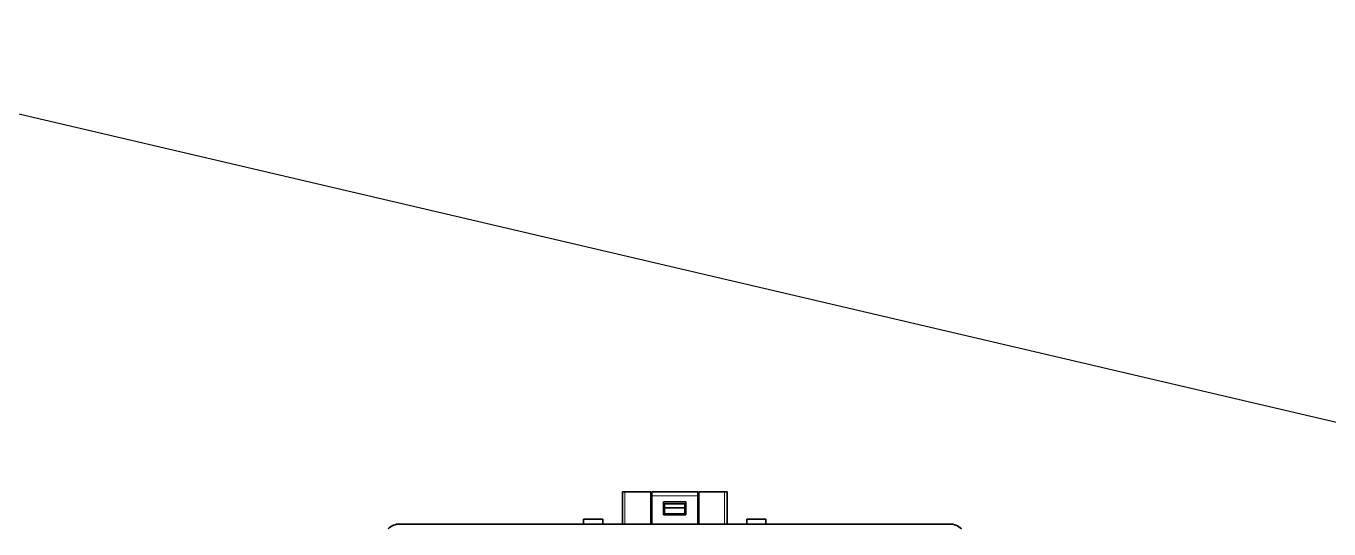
# Model space of a CAD drawing. Header units: inches. Extents: x 258415 to 640093, y 441672 to 945769.
# Drawn here: x 309529.2 to 309800.8, y 462883 to 462987.8 of the extents above; entities that cross this region are included whole.
import ezdxf

# ---------------------------------------------------------------- set-up
doc = ezdxf.new("R2010")
doc.units = ezdxf.units.IN
doc.header["$MEASUREMENT"] = 0
for name, color, linetype in [('CQ Light Elevation', 4, 'Continuous'), ('CQ section wall', 3, 'Continuous'), ('CQ Wall hatch_CHB', 8, 'Continuous'), ('CQ_callout', 34, 'Continuous')]:
    doc.layers.add(name, color=color, linetype=linetype)
doc.layers.add('CQ Lighting', color=5, linetype='Continuous', lineweight=0)
doc.styles.get("Standard").update_dxf_attribs({"font": 'arial.ttf'})
doc.dimstyles.get("Standard").update_dxf_attribs({"dimtxt": 0.18, "dimasz": 0.18, "dimexe": 0.18, "dimexo": 0.0625, "dimgap": 0.09, "dimtad": 0, "dimtih": 1, "dimtoh": 1, "dimdec": 4, "dimzin": 0, "dimdsep": 46, "dimtxsty": 'Standard', "dimcen": 0.09, "dimadec": 0, "dimazin": 0, "dimtfac": 1, "dimtdec": 4, "dimtofl": 0, "dimtmove": 0, "dimatfit": 3, "dimfxl": 1, "dimtolj": 1, "dimtzin": 0, "dimarcsym": 0})

# ---------------------------------------------------------------- blocks, each defined once
blk = doc.blocks.new('ff12 section a and b')
at = {"layer": 'CQ Wall hatch_CHB', "ltscale": 300, "extrusion": (1.65644e-08, -2.02966e-09, 1)}
h = blk.add_hatch(dxfattribs=at)
h.set_pattern_fill('AR-CONC', color=256, scale=10, angle=-13.9714, style=0)
h.set_pattern_definition([(36.028577, (-117982.78, -49373.48), (68.0890203, -23.40695), [7.5, -82.5]), (341.028577, (-117982.78, -49373.48), (4.6961155, 76.3439316), [6, -66]), (86.480021, (-117977.11, -49375.43), (72.7851354, 52.936981), [6.374019, -70.114211]), (32.212777, (-117977.95, -49354.07), (99.570572, -41.829513), [11.25, -123.75]), (82.664212, (-117969.65, -49357.56), (114.220033, 71.96377), [9.561034, -105.171376]), (337.21274, (-117977.95, -49354.07), (114.220033, 71.96377), [9, -99]), (7.028577, (-117969.455, -49361.34), (48.2040844, -53.482392), [7.5, -82.5]), (312.028577, (-117969.455, -49361.34), (41.119588, 64.495185), [6, -66]), (57.480021, (-117965.44, -49365.796), (89.323671, 11.012793), [6.374019, -70.114211]), (23.5285767, (-117982.78, -49373.481), (9.2173322, 32.010976), [0, -65.2, 0, -67, 0, -66.25]), (353.528577, (-117982.78, -49373.48), (35.0512903, 31.9228578), [0, -38.2, 0, -63.7, 0, -25.25]), (313.5285767, (-118004.42, -49368.097), (51.2584374, -15.0772595), [0, -25, 0, -78, 0, -103.5]), (303.528577, (-118014.125, -49365.683), (59.0102484, -4.3659754), [0, -32.5, 0, -51.8, 0, -73.5])])
h.paths.add_polyline_path([(308598.93, 463573.85), (308598.93, 463323.85), (312785.44, 463323.85), (312785.44, 463823.85), (312585.44, 463823.85), (312585.44, 463573.85)])
h.paths.add_polyline_path([(308598.93, 459623.85), (308598.93, 459373.85), (312785.44, 459373.85), (312785.44, 459623.85)])
blk = doc.blocks.new('T.HC0E0.HQ12 side 2')
at = {"layer": 'CQ Lighting', "color": 1, "lineweight": 35, "ltscale": 0.0125}
for p, q in [((441992.4, 518985.62), (441992.9, 518985.62)), ((442013.7, 518985.62), (442014.2, 518985.62))]:
    blk.add_line(p, q, dxfattribs=at)
at = {"layer": 'CQ Lighting', "color": 1, "lineweight": 35, "ltscale": 0.1675}
for p, q in [((441992.4, 518985.62), (441992.4, 518978.92)), ((441998.3, 518978.92), (441998.3, 518985.62)), ((442008.3, 518985.62), (442008.3, 518978.92)), ((442014.2, 518985.62), (442014.2, 518978.92))]:
    blk.add_line(p, q, dxfattribs=at)
at = {"layer": 'CQ Lighting', "color": 1, "lineweight": 35, "ltscale": 0.135001}
for p, q in [((441992.9, 518985.62), (441998.3, 518985.62)), ((442008.3, 518985.62), (442013.7, 518985.62))]:
    blk.add_line(p, q, dxfattribs=at)
at = {"layer": 'CQ Lighting', "color": 1, "lineweight": 13, "ltscale": 0.1675}
for p, q in [((441992.9, 518985.62), (441992.9, 518978.92)), ((442013.7, 518985.62), (442013.7, 518978.92))]:
    blk.add_line(p, q, dxfattribs=at)
at = {"layer": 'CQ Lighting', "color": 1, "lineweight": 35, "ltscale": 0.239999}
blk.add_line((441998.5, 518985.62), (442008.1, 518985.62), dxfattribs=at)
at = {"layer": 'CQ Lighting', "color": 1, "lineweight": 35, "ltscale": 0.02}
for p, q in [((441998.5, 518984.82), (441998.5, 518985.62)), ((442008.1, 518984.82), (442008.1, 518985.62)), ((442001.2, 518982.32), (442001.2, 518983.12)), ((442005.4, 518982.32), (442005.4, 518983.12))]:
    blk.add_line(p, q, dxfattribs=at)
at = {"layer": 'CQ Lighting', "color": 1, "lineweight": 35, "ltscale": 0.005}
for p, q in [((441998.3, 518985.32), (441998.5, 518985.32)), ((442008.1, 518985.32), (442008.3, 518985.32))]:
    blk.add_line(p, q, dxfattribs=at)
at = {"layer": 'CQ Lighting', "color": 1, "lineweight": 13, "ltscale": 0.005}
for p, q in [((441998.3, 518984.62), (441998.5, 518984.62)), ((442008.1, 518984.62), (442008.3, 518984.62))]:
    blk.add_line(p, q, dxfattribs=at)
at = {"layer": 'CQ Lighting', "color": 1, "lineweight": 13, "ltscale": 0.239999}
blk.add_line((441998.5, 518984.82), (442008.1, 518984.82), dxfattribs=at)
at = {"layer": 'CQ Lighting', "color": 1, "lineweight": 35, "ltscale": 0.1425}
for p, q in [((441998.5, 518979.12), (441998.5, 518984.82)), ((442008.1, 518979.12), (442008.1, 518984.82))]:
    blk.add_line(p, q, dxfattribs=at)
at = {"layer": 'CQ Lighting', "color": 1, "lineweight": 35, "ltscale": 0.0675}
for p, q in [((442001, 518980.82), (442001, 518983.52)), ((442005.6, 518983.52), (442005.6, 518980.82))]:
    blk.add_line(p, q, dxfattribs=at)
at = {"layer": 'CQ Lighting', "color": 1, "lineweight": 35, "ltscale": 0.114999}
for p, q in [((442001, 518983.52), (442005.6, 518983.52)), ((442005.6, 518980.82), (442001, 518980.82))]:
    blk.add_line(p, q, dxfattribs=at)
at = {"layer": 'CQ Lighting', "color": 1, "lineweight": 35, "ltscale": 0.104999}
for p, q in [((442001.2, 518983.12), (442005.4, 518983.12)), ((442001.2, 518982.32), (442005.4, 518982.32)), ((442001.2, 518981.02), (442005.4, 518981.02))]:
    blk.add_line(p, q, dxfattribs=at)
at = {"layer": 'CQ Lighting', "color": 1, "lineweight": 35, "ltscale": 0.0325}
for p, q in [((442001.2, 518981.02), (442001.2, 518982.32)), ((442005.4, 518981.02), (442005.4, 518982.32))]:
    blk.add_line(p, q, dxfattribs=at)
at = {"layer": 'CQ Lighting', "color": 1, "lineweight": 35}
for q in [(441946.03, 518978.92), (442060.58, 518978.92)]:
    blk.add_line((442003.3, 518978.92), q, dxfattribs=at)
at = {"layer": 'CQ Lighting', "color": 1, "lineweight": 35, "ltscale": 0.073982}
for p, q in [((441987.26, 518979.92), (441984.3, 518979.92)), ((442021.26, 518979.92), (442018.3, 518979.92))]:
    blk.add_line(p, q, dxfattribs=at)
at = {"layer": 'CQ Lighting', "color": 1, "lineweight": 35, "ltscale": 0.025}
for p, q in [((441984.3, 518978.92), (441984.3, 518979.92)), ((441988.3, 518978.92), (441988.3, 518979.92)), ((442018.3, 518978.92), (442018.3, 518979.92)), ((442022.3, 518978.92), (442022.3, 518979.92))]:
    blk.add_line(p, q, dxfattribs=at)
at = {"layer": 'CQ Lighting', "color": 1, "lineweight": 35, "ltscale": 0.026018}
for p, q in [((441988.3, 518979.92), (441987.26, 518979.92)), ((442022.3, 518979.92), (442021.26, 518979.92))]:
    blk.add_line(p, q, dxfattribs=at)
at = {"layer": 'CQ Lighting', "color": 1, "lineweight": 35}
for centre, radius, start, end in [((441946.03, 518975.42), 3.5, 90, 135), ((442000.5, 518979.12), 2, 180, 185.7391), ((442006.1, 518979.12), 2, 354.2609, 0), ((442060.58, 518975.42), 3.5, 45, 90)]:
    blk.add_arc(centre, radius, start, end, dxfattribs=at)

msp = doc.modelspace()

# ---------------------------------------------------------------- block references
at = {"layer": 'CQ Light Elevation'}
msp.add_blockref('T.HC0E0.HQ12 side 2', (-132338.869, -56094.863, 0.001), dxfattribs=at)
at = {"layer": 'CQ section wall'}
msp.add_blockref('ff12 section a and b', (0, 0), dxfattribs=at)

# ---------------------------------------------------------------- leaders
at = {"layer": 'CQ_callout'}
for points in [[(310470.46, 462748.854), (308920.088, 463111.672), (308310.553, 463111.672)], [(309639.257, 462836.126), (308920.088, 462985.883), (308310.553, 462985.883)]]:
    msp.add_leader(points, dimstyle='Standard', override={"dimasz": 10, "dimldrblk": 'Dot', "dimfxl": 0.1, "dimarcsym": 2}, dxfattribs=at)

doc.saveas('drawing.dxf')
